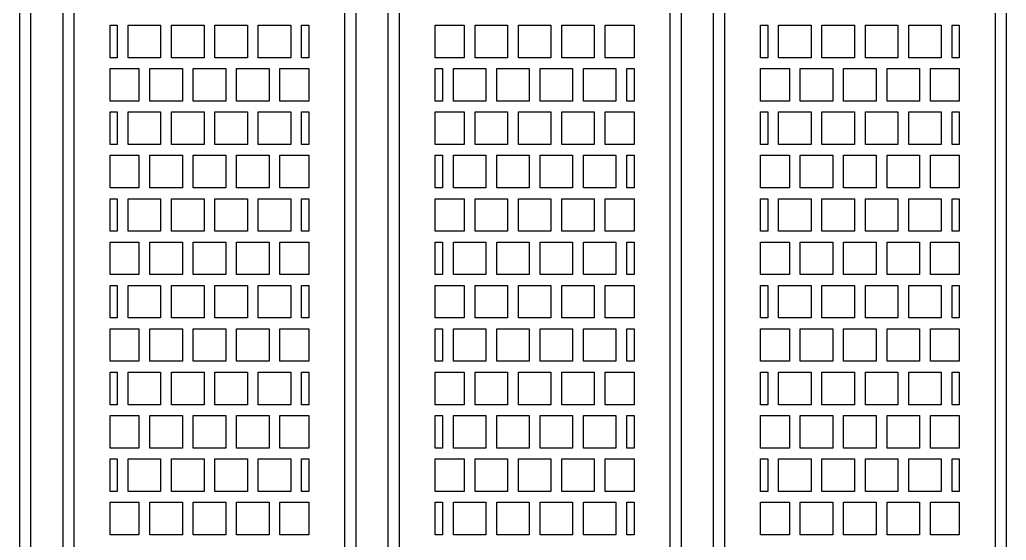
# Model space of a CAD drawing. Header units: metres. Extents: x 32 to 1978, y 32 to 1968.
# Drawn here: x 552.5 to 1007.5, y 990 to 1230 of the extents above; entities that cross this region are included whole.
import ezdxf

# ---------------------------------------------------------------- set-up
doc = ezdxf.new("R2010")
doc.units = ezdxf.units.M

msp = doc.modelspace()

# ---------------------------------------------------------------- linework, layer by layer
for points in [[(702.5, 408), (702.5, 1874.6), (701.61, 1885.4), (699.07, 1895.4), (694.93, 1904.85), (689.29, 1913.48), (682.3, 1921.07), (674.16, 1927.41), (665.09, 1932.32), (655.33, 1935.67), (645.16, 1937.36), (634.84, 1937.36), (624.67, 1935.67), (614.91, 1932.32), (605.84, 1927.41), (597.7, 1921.07), (590.71, 1913.48), (585.07, 1904.85), (580.93, 1895.4), (578.39, 1885.4), (577.5, 1874.6), (577.5, 408)], [(1002.5, 1874.6), (1001.61, 1885.4), (999.07, 1895.4), (994.93, 1904.85), (989.29, 1913.48), (982.3, 1921.07), (974.16, 1927.41), (965.09, 1932.32), (955.33, 1935.67), (945.16, 1937.36), (934.84, 1937.36), (924.67, 1935.67), (914.91, 1932.32), (905.84, 1927.41), (897.7, 1921.07), (890.71, 1913.48), (885.07, 1904.85), (880.93, 1895.4), (878.39, 1885.4), (877.5, 1874.6), (877.5, 408)], [(552.5, 408), (552.5, 1875.12), (552.5, 1875.12)], [(557.5, 1875.07), (557.5, 408)], [(572.5, 408), (572.5, 1874.71)], [(707.5, 1874.71), (707.5, 408.05)], [(722.5, 408.41), (722.5, 1875.07)], [(727.5, 1875.12), (727.5, 408.52)], [(852.5, 408.52), (852.5, 1875.12)], [(857.5, 1875.07), (857.5, 408.41)], [(872.5, 408.05), (872.5, 1874.71)], [(1002.5, 408), (1002.5, 1874.6), (1002.5, 1874.6)], [(1007.5, 1874.71), (1007.5, 408)], [(594.17, 1227.5), (597.5, 1227.5), (597.5, 1212.5), (594.17, 1212.5), (594.17, 1227.5), (594.17, 1227.5)], [(594.17, 1227.5), (597.5, 1227.5), (597.5, 1212.5), (594.17, 1212.5), (594.17, 1227.5), (594.17, 1227.5)], [(602.5, 1212.5), (602.5, 1227.5), (617.5, 1227.5), (617.5, 1212.5), (602.5, 1212.5), (602.5, 1212.5)], [(622.5, 1212.5), (622.5, 1227.5), (637.5, 1227.5), (637.5, 1212.5), (622.5, 1212.5), (622.5, 1212.5)], [(642.5, 1212.5), (642.5, 1227.5), (657.5, 1227.5), (657.5, 1212.5), (642.5, 1212.5), (642.5, 1212.5)], [(662.5, 1212.5), (662.5, 1227.5), (677.5, 1227.5), (677.5, 1212.5), (662.5, 1212.5), (662.5, 1212.5)], [(682.5, 1212.5), (682.5, 1227.5), (685.83, 1227.5), (685.83, 1212.5), (682.5, 1212.5), (682.5, 1212.5)], [(744.17, 1227.5), (757.5, 1227.5), (757.5, 1212.5), (744.17, 1212.5), (744.17, 1227.5), (744.17, 1227.5)], [(762.5, 1212.5), (762.5, 1227.5), (777.5, 1227.5), (777.5, 1212.5), (762.5, 1212.5), (762.5, 1212.5)], [(782.5, 1212.5), (782.5, 1227.5), (797.5, 1227.5), (797.5, 1212.5), (782.5, 1212.5), (782.5, 1212.5)], [(802.5, 1212.5), (802.5, 1227.5), (817.5, 1227.5), (817.5, 1212.5), (802.5, 1212.5), (802.5, 1212.5)], [(822.5, 1212.5), (822.5, 1227.5), (835.83, 1227.5), (835.83, 1212.5), (822.5, 1212.5), (822.5, 1212.5)], [(894.17, 1227.5), (897.5, 1227.5), (897.5, 1212.5), (894.17, 1212.5), (894.17, 1227.5), (894.17, 1227.5)], [(894.17, 1227.5), (897.5, 1227.5), (897.5, 1212.5), (894.17, 1212.5), (894.17, 1227.5), (894.17, 1227.5)], [(902.5, 1212.5), (902.5, 1227.5), (917.5, 1227.5), (917.5, 1212.5), (902.5, 1212.5), (902.5, 1212.5)], [(922.5, 1212.5), (922.5, 1227.5), (937.5, 1227.5), (937.5, 1212.5), (922.5, 1212.5), (922.5, 1212.5)], [(942.5, 1212.5), (942.5, 1227.5), (957.5, 1227.5), (957.5, 1212.5), (942.5, 1212.5), (942.5, 1212.5)], [(962.5, 1212.5), (962.5, 1227.5), (977.5, 1227.5), (977.5, 1212.5), (962.5, 1212.5), (962.5, 1212.5)], [(982.5, 1212.5), (982.5, 1227.5), (985.83, 1227.5), (985.83, 1212.5), (982.5, 1212.5), (982.5, 1212.5)], [(594.17, 1207.5), (607.5, 1207.5), (607.5, 1192.5), (594.17, 1192.5), (594.17, 1207.5), (594.17, 1207.5)], [(612.5, 1192.5), (612.5, 1207.5), (627.5, 1207.5), (627.5, 1192.5), (612.5, 1192.5), (612.5, 1192.5)], [(632.5, 1192.5), (632.5, 1207.5), (647.5, 1207.5), (647.5, 1192.5), (632.5, 1192.5), (632.5, 1192.5)], [(652.5, 1192.5), (652.5, 1207.5), (667.5, 1207.5), (667.5, 1192.5), (652.5, 1192.5), (652.5, 1192.5)], [(672.5, 1192.5), (672.5, 1207.5), (685.83, 1207.5), (685.83, 1192.5), (672.5, 1192.5), (672.5, 1192.5)], [(744.17, 1207.5), (747.5, 1207.5), (747.5, 1192.5), (744.17, 1192.5), (744.17, 1207.5), (744.17, 1207.5)], [(752.5, 1192.5), (752.5, 1207.5), (767.5, 1207.5), (767.5, 1192.5), (752.5, 1192.5), (752.5, 1192.5)], [(772.5, 1192.5), (772.5, 1207.5), (787.5, 1207.5), (787.5, 1192.5), (772.5, 1192.5), (772.5, 1192.5)], [(792.5, 1192.5), (792.5, 1207.5), (807.5, 1207.5), (807.5, 1192.5), (792.5, 1192.5), (792.5, 1192.5)], [(812.5, 1192.5), (812.5, 1207.5), (827.5, 1207.5), (827.5, 1192.5), (812.5, 1192.5), (812.5, 1192.5)], [(832.5, 1192.5), (832.5, 1207.5), (835.83, 1207.5), (835.83, 1192.5), (832.5, 1192.5), (832.5, 1192.5)], [(832.5, 1192.5), (832.5, 1207.5), (835.83, 1207.5), (835.83, 1192.5), (832.5, 1192.5), (832.5, 1192.5)], [(894.17, 1207.5), (907.5, 1207.5), (907.5, 1192.5), (894.17, 1192.5), (894.17, 1207.5), (894.17, 1207.5)], [(912.5, 1192.5), (912.5, 1207.5), (927.5, 1207.5), (927.5, 1192.5), (912.5, 1192.5), (912.5, 1192.5)], [(932.5, 1192.5), (932.5, 1207.5), (947.5, 1207.5), (947.5, 1192.5), (932.5, 1192.5), (932.5, 1192.5)], [(952.5, 1192.5), (952.5, 1207.5), (967.5, 1207.5), (967.5, 1192.5), (952.5, 1192.5), (952.5, 1192.5)], [(972.5, 1192.5), (972.5, 1207.5), (985.83, 1207.5), (985.83, 1192.5), (972.5, 1192.5), (972.5, 1192.5)], [(594.17, 1187.5), (597.5, 1187.5), (597.5, 1172.5), (594.17, 1172.5), (594.17, 1187.5), (594.17, 1187.5)], [(594.17, 1187.5), (597.5, 1187.5), (597.5, 1172.5), (594.17, 1172.5), (594.17, 1187.5), (594.17, 1187.5)], [(602.5, 1172.5), (602.5, 1187.5), (617.5, 1187.5), (617.5, 1172.5), (602.5, 1172.5), (602.5, 1172.5)], [(622.5, 1172.5), (622.5, 1187.5), (637.5, 1187.5), (637.5, 1172.5), (622.5, 1172.5), (622.5, 1172.5)], [(642.5, 1172.5), (642.5, 1187.5), (657.5, 1187.5), (657.5, 1172.5), (642.5, 1172.5), (642.5, 1172.5)], [(662.5, 1172.5), (662.5, 1187.5), (677.5, 1187.5), (677.5, 1172.5), (662.5, 1172.5), (662.5, 1172.5)], [(682.5, 1172.5), (682.5, 1187.5), (685.83, 1187.5), (685.83, 1172.5), (682.5, 1172.5), (682.5, 1172.5)], [(744.17, 1187.5), (757.5, 1187.5), (757.5, 1172.5), (744.17, 1172.5), (744.17, 1187.5), (744.17, 1187.5)], [(762.5, 1172.5), (762.5, 1187.5), (777.5, 1187.5), (777.5, 1172.5), (762.5, 1172.5), (762.5, 1172.5)], [(782.5, 1172.5), (782.5, 1187.5), (797.5, 1187.5), (797.5, 1172.5), (782.5, 1172.5), (782.5, 1172.5)], [(802.5, 1172.5), (802.5, 1187.5), (817.5, 1187.5), (817.5, 1172.5), (802.5, 1172.5), (802.5, 1172.5)], [(822.5, 1172.5), (822.5, 1187.5), (835.83, 1187.5), (835.83, 1172.5), (822.5, 1172.5), (822.5, 1172.5)], [(894.17, 1187.5), (897.5, 1187.5), (897.5, 1172.5), (894.17, 1172.5), (894.17, 1187.5), (894.17, 1187.5)], [(894.17, 1187.5), (897.5, 1187.5), (897.5, 1172.5), (894.17, 1172.5), (894.17, 1187.5), (894.17, 1187.5)], [(902.5, 1172.5), (902.5, 1187.5), (917.5, 1187.5), (917.5, 1172.5), (902.5, 1172.5), (902.5, 1172.5)], [(922.5, 1172.5), (922.5, 1187.5), (937.5, 1187.5), (937.5, 1172.5), (922.5, 1172.5), (922.5, 1172.5)], [(942.5, 1172.5), (942.5, 1187.5), (957.5, 1187.5), (957.5, 1172.5), (942.5, 1172.5), (942.5, 1172.5)], [(962.5, 1172.5), (962.5, 1187.5), (977.5, 1187.5), (977.5, 1172.5), (962.5, 1172.5), (962.5, 1172.5)], [(982.5, 1172.5), (982.5, 1187.5), (985.83, 1187.5), (985.83, 1172.5), (982.5, 1172.5), (982.5, 1172.5)], [(594.17, 1167.5), (607.5, 1167.5), (607.5, 1152.5), (594.17, 1152.5), (594.17, 1167.5), (594.17, 1167.5)], [(612.5, 1152.5), (612.5, 1167.5), (627.5, 1167.5), (627.5, 1152.5), (612.5, 1152.5), (612.5, 1152.5)], [(632.5, 1152.5), (632.5, 1167.5), (647.5, 1167.5), (647.5, 1152.5), (632.5, 1152.5), (632.5, 1152.5)], [(652.5, 1152.5), (652.5, 1167.5), (667.5, 1167.5), (667.5, 1152.5), (652.5, 1152.5), (652.5, 1152.5)], [(672.5, 1152.5), (672.5, 1167.5), (685.83, 1167.5), (685.83, 1152.5), (672.5, 1152.5), (672.5, 1152.5)], [(744.17, 1167.5), (747.5, 1167.5), (747.5, 1152.5), (744.17, 1152.5), (744.17, 1167.5), (744.17, 1167.5)], [(752.5, 1152.5), (752.5, 1167.5), (767.5, 1167.5), (767.5, 1152.5), (752.5, 1152.5), (752.5, 1152.5)], [(772.5, 1152.5), (772.5, 1167.5), (787.5, 1167.5), (787.5, 1152.5), (772.5, 1152.5), (772.5, 1152.5)], [(792.5, 1152.5), (792.5, 1167.5), (807.5, 1167.5), (807.5, 1152.5), (792.5, 1152.5), (792.5, 1152.5)], [(812.5, 1152.5), (812.5, 1167.5), (827.5, 1167.5), (827.5, 1152.5), (812.5, 1152.5), (812.5, 1152.5)], [(832.5, 1152.5), (832.5, 1167.5), (835.83, 1167.5), (835.83, 1152.5), (832.5, 1152.5), (832.5, 1152.5)], [(832.5, 1152.5), (832.5, 1167.5), (835.83, 1167.5), (835.83, 1152.5), (832.5, 1152.5), (832.5, 1152.5)], [(894.17, 1167.5), (907.5, 1167.5), (907.5, 1152.5), (894.17, 1152.5), (894.17, 1167.5), (894.17, 1167.5)], [(912.5, 1152.5), (912.5, 1167.5), (927.5, 1167.5), (927.5, 1152.5), (912.5, 1152.5), (912.5, 1152.5)], [(932.5, 1152.5), (932.5, 1167.5), (947.5, 1167.5), (947.5, 1152.5), (932.5, 1152.5), (932.5, 1152.5)], [(952.5, 1152.5), (952.5, 1167.5), (967.5, 1167.5), (967.5, 1152.5), (952.5, 1152.5), (952.5, 1152.5)], [(972.5, 1152.5), (972.5, 1167.5), (985.83, 1167.5), (985.83, 1152.5), (972.5, 1152.5), (972.5, 1152.5)], [(594.17, 1147.5), (597.5, 1147.5), (597.5, 1132.5), (594.17, 1132.5), (594.17, 1147.5), (594.17, 1147.5)], [(594.17, 1147.5), (597.5, 1147.5), (597.5, 1132.5), (594.17, 1132.5), (594.17, 1147.5), (594.17, 1147.5)], [(602.5, 1132.5), (602.5, 1147.5), (617.5, 1147.5), (617.5, 1132.5), (602.5, 1132.5), (602.5, 1132.5)], [(622.5, 1132.5), (622.5, 1147.5), (637.5, 1147.5), (637.5, 1132.5), (622.5, 1132.5), (622.5, 1132.5)], [(642.5, 1132.5), (642.5, 1147.5), (657.5, 1147.5), (657.5, 1132.5), (642.5, 1132.5), (642.5, 1132.5)], [(662.5, 1132.5), (662.5, 1147.5), (677.5, 1147.5), (677.5, 1132.5), (662.5, 1132.5), (662.5, 1132.5)], [(682.5, 1132.5), (682.5, 1147.5), (685.83, 1147.5), (685.83, 1132.5), (682.5, 1132.5), (682.5, 1132.5)], [(744.17, 1147.5), (757.5, 1147.5), (757.5, 1132.5), (744.17, 1132.5), (744.17, 1147.5), (744.17, 1147.5)], [(762.5, 1132.5), (762.5, 1147.5), (777.5, 1147.5), (777.5, 1132.5), (762.5, 1132.5), (762.5, 1132.5)], [(782.5, 1132.5), (782.5, 1147.5), (797.5, 1147.5), (797.5, 1132.5), (782.5, 1132.5), (782.5, 1132.5)], [(802.5, 1132.5), (802.5, 1147.5), (817.5, 1147.5), (817.5, 1132.5), (802.5, 1132.5), (802.5, 1132.5)], [(822.5, 1132.5), (822.5, 1147.5), (835.83, 1147.5), (835.83, 1132.5), (822.5, 1132.5), (822.5, 1132.5)], [(894.17, 1147.5), (897.5, 1147.5), (897.5, 1132.5), (894.17, 1132.5), (894.17, 1147.5), (894.17, 1147.5)], [(894.17, 1147.5), (897.5, 1147.5), (897.5, 1132.5), (894.17, 1132.5), (894.17, 1147.5), (894.17, 1147.5)], [(902.5, 1132.5), (902.5, 1147.5), (917.5, 1147.5), (917.5, 1132.5), (902.5, 1132.5), (902.5, 1132.5)], [(922.5, 1132.5), (922.5, 1147.5), (937.5, 1147.5), (937.5, 1132.5), (922.5, 1132.5), (922.5, 1132.5)], [(942.5, 1132.5), (942.5, 1147.5), (957.5, 1147.5), (957.5, 1132.5), (942.5, 1132.5), (942.5, 1132.5)], [(962.5, 1132.5), (962.5, 1147.5), (977.5, 1147.5), (977.5, 1132.5), (962.5, 1132.5), (962.5, 1132.5)], [(982.5, 1132.5), (982.5, 1147.5), (985.83, 1147.5), (985.83, 1132.5), (982.5, 1132.5), (982.5, 1132.5)], [(594.17, 1127.5), (607.5, 1127.5), (607.5, 1112.5), (594.17, 1112.5), (594.17, 1127.5), (594.17, 1127.5)], [(612.5, 1112.5), (612.5, 1127.5), (627.5, 1127.5), (627.5, 1112.5), (612.5, 1112.5), (612.5, 1112.5)], [(632.5, 1112.5), (632.5, 1127.5), (647.5, 1127.5), (647.5, 1112.5), (632.5, 1112.5), (632.5, 1112.5)], [(652.5, 1112.5), (652.5, 1127.5), (667.5, 1127.5), (667.5, 1112.5), (652.5, 1112.5), (652.5, 1112.5)], [(672.5, 1112.5), (672.5, 1127.5), (685.83, 1127.5), (685.83, 1112.5), (672.5, 1112.5), (672.5, 1112.5)], [(744.17, 1127.5), (747.5, 1127.5), (747.5, 1112.5), (744.17, 1112.5), (744.17, 1127.5), (744.17, 1127.5)], [(752.5, 1112.5), (752.5, 1127.5), (767.5, 1127.5), (767.5, 1112.5), (752.5, 1112.5), (752.5, 1112.5)], [(772.5, 1112.5), (772.5, 1127.5), (787.5, 1127.5), (787.5, 1112.5), (772.5, 1112.5), (772.5, 1112.5)], [(792.5, 1112.5), (792.5, 1127.5), (807.5, 1127.5), (807.5, 1112.5), (792.5, 1112.5), (792.5, 1112.5)], [(812.5, 1112.5), (812.5, 1127.5), (827.5, 1127.5), (827.5, 1112.5), (812.5, 1112.5), (812.5, 1112.5)], [(832.5, 1112.5), (832.5, 1127.5), (835.83, 1127.5), (835.83, 1112.5), (832.5, 1112.5), (832.5, 1112.5)], [(832.5, 1112.5), (832.5, 1127.5), (835.83, 1127.5), (835.83, 1112.5), (832.5, 1112.5), (832.5, 1112.5)], [(894.17, 1127.5), (907.5, 1127.5), (907.5, 1112.5), (894.17, 1112.5), (894.17, 1127.5), (894.17, 1127.5)], [(912.5, 1112.5), (912.5, 1127.5), (927.5, 1127.5), (927.5, 1112.5), (912.5, 1112.5), (912.5, 1112.5)], [(932.5, 1112.5), (932.5, 1127.5), (947.5, 1127.5), (947.5, 1112.5), (932.5, 1112.5), (932.5, 1112.5)], [(952.5, 1112.5), (952.5, 1127.5), (967.5, 1127.5), (967.5, 1112.5), (952.5, 1112.5), (952.5, 1112.5)], [(972.5, 1112.5), (972.5, 1127.5), (985.83, 1127.5), (985.83, 1112.5), (972.5, 1112.5), (972.5, 1112.5)], [(594.17, 1107.5), (597.5, 1107.5), (597.5, 1092.5), (594.17, 1092.5), (594.17, 1107.5), (594.17, 1107.5)], [(594.17, 1107.5), (597.5, 1107.5), (597.5, 1092.5), (594.17, 1092.5), (594.17, 1107.5), (594.17, 1107.5)], [(602.5, 1092.5), (602.5, 1107.5), (617.5, 1107.5), (617.5, 1092.5), (602.5, 1092.5), (602.5, 1092.5)], [(622.5, 1092.5), (622.5, 1107.5), (637.5, 1107.5), (637.5, 1092.5), (622.5, 1092.5), (622.5, 1092.5)], [(642.5, 1092.5), (642.5, 1107.5), (657.5, 1107.5), (657.5, 1092.5), (642.5, 1092.5), (642.5, 1092.5)], [(662.5, 1092.5), (662.5, 1107.5), (677.5, 1107.5), (677.5, 1092.5), (662.5, 1092.5), (662.5, 1092.5)], [(682.5, 1092.5), (682.5, 1107.5), (685.83, 1107.5), (685.83, 1092.5), (682.5, 1092.5), (682.5, 1092.5)], [(744.17, 1107.5), (757.5, 1107.5), (757.5, 1092.5), (744.17, 1092.5), (744.17, 1107.5), (744.17, 1107.5)], [(762.5, 1092.5), (762.5, 1107.5), (777.5, 1107.5), (777.5, 1092.5), (762.5, 1092.5), (762.5, 1092.5)], [(782.5, 1092.5), (782.5, 1107.5), (797.5, 1107.5), (797.5, 1092.5), (782.5, 1092.5), (782.5, 1092.5)], [(802.5, 1092.5), (802.5, 1107.5), (817.5, 1107.5), (817.5, 1092.5), (802.5, 1092.5), (802.5, 1092.5)], [(822.5, 1092.5), (822.5, 1107.5), (835.83, 1107.5), (835.83, 1092.5), (822.5, 1092.5), (822.5, 1092.5)], [(894.17, 1107.5), (897.5, 1107.5), (897.5, 1092.5), (894.17, 1092.5), (894.17, 1107.5), (894.17, 1107.5)], [(894.17, 1107.5), (897.5, 1107.5), (897.5, 1092.5), (894.17, 1092.5), (894.17, 1107.5), (894.17, 1107.5)], [(902.5, 1092.5), (902.5, 1107.5), (917.5, 1107.5), (917.5, 1092.5), (902.5, 1092.5), (902.5, 1092.5)], [(922.5, 1092.5), (922.5, 1107.5), (937.5, 1107.5), (937.5, 1092.5), (922.5, 1092.5), (922.5, 1092.5)], [(942.5, 1092.5), (942.5, 1107.5), (957.5, 1107.5), (957.5, 1092.5), (942.5, 1092.5), (942.5, 1092.5)], [(962.5, 1092.5), (962.5, 1107.5), (977.5, 1107.5), (977.5, 1092.5), (962.5, 1092.5), (962.5, 1092.5)], [(982.5, 1092.5), (982.5, 1107.5), (985.83, 1107.5), (985.83, 1092.5), (982.5, 1092.5), (982.5, 1092.5)], [(594.17, 1087.5), (607.5, 1087.5), (607.5, 1072.5), (594.17, 1072.5), (594.17, 1087.5), (594.17, 1087.5)], [(612.5, 1072.5), (612.5, 1087.5), (627.5, 1087.5), (627.5, 1072.5), (612.5, 1072.5), (612.5, 1072.5)], [(632.5, 1072.5), (632.5, 1087.5), (647.5, 1087.5), (647.5, 1072.5), (632.5, 1072.5), (632.5, 1072.5)], [(652.5, 1072.5), (652.5, 1087.5), (667.5, 1087.5), (667.5, 1072.5), (652.5, 1072.5), (652.5, 1072.5)], [(672.5, 1072.5), (672.5, 1087.5), (685.83, 1087.5), (685.83, 1072.5), (672.5, 1072.5), (672.5, 1072.5)], [(744.17, 1087.5), (747.5, 1087.5), (747.5, 1072.5), (744.17, 1072.5), (744.17, 1087.5), (744.17, 1087.5)], [(752.5, 1072.5), (752.5, 1087.5), (767.5, 1087.5), (767.5, 1072.5), (752.5, 1072.5), (752.5, 1072.5)], [(772.5, 1072.5), (772.5, 1087.5), (787.5, 1087.5), (787.5, 1072.5), (772.5, 1072.5), (772.5, 1072.5)], [(792.5, 1072.5), (792.5, 1087.5), (807.5, 1087.5), (807.5, 1072.5), (792.5, 1072.5), (792.5, 1072.5)], [(812.5, 1072.5), (812.5, 1087.5), (827.5, 1087.5), (827.5, 1072.5), (812.5, 1072.5), (812.5, 1072.5)], [(832.5, 1072.5), (832.5, 1087.5), (835.83, 1087.5), (835.83, 1072.5), (832.5, 1072.5), (832.5, 1072.5)], [(832.5, 1072.5), (832.5, 1087.5), (835.83, 1087.5), (835.83, 1072.5), (832.5, 1072.5), (832.5, 1072.5)], [(894.17, 1087.5), (907.5, 1087.5), (907.5, 1072.5), (894.17, 1072.5), (894.17, 1087.5), (894.17, 1087.5)], [(912.5, 1072.5), (912.5, 1087.5), (927.5, 1087.5), (927.5, 1072.5), (912.5, 1072.5), (912.5, 1072.5)], [(932.5, 1072.5), (932.5, 1087.5), (947.5, 1087.5), (947.5, 1072.5), (932.5, 1072.5), (932.5, 1072.5)], [(952.5, 1072.5), (952.5, 1087.5), (967.5, 1087.5), (967.5, 1072.5), (952.5, 1072.5), (952.5, 1072.5)], [(972.5, 1072.5), (972.5, 1087.5), (985.83, 1087.5), (985.83, 1072.5), (972.5, 1072.5), (972.5, 1072.5)], [(594.17, 1067.5), (597.5, 1067.5), (597.5, 1052.5), (594.17, 1052.5), (594.17, 1067.5), (594.17, 1067.5)], [(594.17, 1067.5), (597.5, 1067.5), (597.5, 1052.5), (594.17, 1052.5), (594.17, 1067.5), (594.17, 1067.5)], [(602.5, 1052.5), (602.5, 1067.5), (617.5, 1067.5), (617.5, 1052.5), (602.5, 1052.5), (602.5, 1052.5)], [(622.5, 1052.5), (622.5, 1067.5), (637.5, 1067.5), (637.5, 1052.5), (622.5, 1052.5), (622.5, 1052.5)], [(642.5, 1052.5), (642.5, 1067.5), (657.5, 1067.5), (657.5, 1052.5), (642.5, 1052.5), (642.5, 1052.5)], [(662.5, 1052.5), (662.5, 1067.5), (677.5, 1067.5), (677.5, 1052.5), (662.5, 1052.5), (662.5, 1052.5)], [(682.5, 1052.5), (682.5, 1067.5), (685.83, 1067.5), (685.83, 1052.5), (682.5, 1052.5), (682.5, 1052.5)], [(744.17, 1067.5), (757.5, 1067.5), (757.5, 1052.5), (744.17, 1052.5), (744.17, 1067.5), (744.17, 1067.5)], [(762.5, 1052.5), (762.5, 1067.5), (777.5, 1067.5), (777.5, 1052.5), (762.5, 1052.5), (762.5, 1052.5)], [(782.5, 1052.5), (782.5, 1067.5), (797.5, 1067.5), (797.5, 1052.5), (782.5, 1052.5), (782.5, 1052.5)], [(802.5, 1052.5), (802.5, 1067.5), (817.5, 1067.5), (817.5, 1052.5), (802.5, 1052.5), (802.5, 1052.5)], [(822.5, 1052.5), (822.5, 1067.5), (835.83, 1067.5), (835.83, 1052.5), (822.5, 1052.5), (822.5, 1052.5)], [(894.17, 1067.5), (897.5, 1067.5), (897.5, 1052.5), (894.17, 1052.5), (894.17, 1067.5), (894.17, 1067.5)], [(894.17, 1067.5), (897.5, 1067.5), (897.5, 1052.5), (894.17, 1052.5), (894.17, 1067.5), (894.17, 1067.5)], [(902.5, 1052.5), (902.5, 1067.5), (917.5, 1067.5), (917.5, 1052.5), (902.5, 1052.5), (902.5, 1052.5)], [(922.5, 1052.5), (922.5, 1067.5), (937.5, 1067.5), (937.5, 1052.5), (922.5, 1052.5), (922.5, 1052.5)], [(942.5, 1052.5), (942.5, 1067.5), (957.5, 1067.5), (957.5, 1052.5), (942.5, 1052.5), (942.5, 1052.5)], [(962.5, 1052.5), (962.5, 1067.5), (977.5, 1067.5), (977.5, 1052.5), (962.5, 1052.5), (962.5, 1052.5)], [(982.5, 1052.5), (982.5, 1067.5), (985.83, 1067.5), (985.83, 1052.5), (982.5, 1052.5), (982.5, 1052.5)], [(594.17, 1047.5), (607.5, 1047.5), (607.5, 1032.5), (594.17, 1032.5), (594.17, 1047.5), (594.17, 1047.5)], [(612.5, 1032.5), (612.5, 1047.5), (627.5, 1047.5), (627.5, 1032.5), (612.5, 1032.5), (612.5, 1032.5)], [(632.5, 1032.5), (632.5, 1047.5), (647.5, 1047.5), (647.5, 1032.5), (632.5, 1032.5), (632.5, 1032.5)], [(652.5, 1032.5), (652.5, 1047.5), (667.5, 1047.5), (667.5, 1032.5), (652.5, 1032.5), (652.5, 1032.5)], [(672.5, 1032.5), (672.5, 1047.5), (685.83, 1047.5), (685.83, 1032.5), (672.5, 1032.5), (672.5, 1032.5)], [(744.17, 1047.5), (747.5, 1047.5), (747.5, 1032.5), (744.17, 1032.5), (744.17, 1047.5), (744.17, 1047.5)], [(752.5, 1032.5), (752.5, 1047.5), (767.5, 1047.5), (767.5, 1032.5), (752.5, 1032.5), (752.5, 1032.5)], [(772.5, 1032.5), (772.5, 1047.5), (787.5, 1047.5), (787.5, 1032.5), (772.5, 1032.5), (772.5, 1032.5)], [(792.5, 1032.5), (792.5, 1047.5), (807.5, 1047.5), (807.5, 1032.5), (792.5, 1032.5), (792.5, 1032.5)], [(812.5, 1032.5), (812.5, 1047.5), (827.5, 1047.5), (827.5, 1032.5), (812.5, 1032.5), (812.5, 1032.5)], [(832.5, 1032.5), (832.5, 1047.5), (835.83, 1047.5), (835.83, 1032.5), (832.5, 1032.5), (832.5, 1032.5)], [(832.5, 1032.5), (832.5, 1047.5), (835.83, 1047.5), (835.83, 1032.5), (832.5, 1032.5), (832.5, 1032.5)], [(894.17, 1047.5), (907.5, 1047.5), (907.5, 1032.5), (894.17, 1032.5), (894.17, 1047.5), (894.17, 1047.5)], [(912.5, 1032.5), (912.5, 1047.5), (927.5, 1047.5), (927.5, 1032.5), (912.5, 1032.5), (912.5, 1032.5)], [(932.5, 1032.5), (932.5, 1047.5), (947.5, 1047.5), (947.5, 1032.5), (932.5, 1032.5), (932.5, 1032.5)], [(952.5, 1032.5), (952.5, 1047.5), (967.5, 1047.5), (967.5, 1032.5), (952.5, 1032.5), (952.5, 1032.5)], [(972.5, 1032.5), (972.5, 1047.5), (985.83, 1047.5), (985.83, 1032.5), (972.5, 1032.5), (972.5, 1032.5)], [(594.17, 1027.5), (597.5, 1027.5), (597.5, 1012.5), (594.17, 1012.5), (594.17, 1027.5), (594.17, 1027.5)], [(594.17, 1027.5), (597.5, 1027.5), (597.5, 1012.5), (594.17, 1012.5), (594.17, 1027.5), (594.17, 1027.5)], [(602.5, 1012.5), (602.5, 1027.5), (617.5, 1027.5), (617.5, 1012.5), (602.5, 1012.5), (602.5, 1012.5)], [(622.5, 1012.5), (622.5, 1027.5), (637.5, 1027.5), (637.5, 1012.5), (622.5, 1012.5), (622.5, 1012.5)], [(642.5, 1012.5), (642.5, 1027.5), (657.5, 1027.5), (657.5, 1012.5), (642.5, 1012.5), (642.5, 1012.5)], [(662.5, 1012.5), (662.5, 1027.5), (677.5, 1027.5), (677.5, 1012.5), (662.5, 1012.5), (662.5, 1012.5)], [(682.5, 1012.5), (682.5, 1027.5), (685.83, 1027.5), (685.83, 1012.5), (682.5, 1012.5), (682.5, 1012.5)], [(744.17, 1027.5), (757.5, 1027.5), (757.5, 1012.5), (744.17, 1012.5), (744.17, 1027.5), (744.17, 1027.5)], [(762.5, 1012.5), (762.5, 1027.5), (777.5, 1027.5), (777.5, 1012.5), (762.5, 1012.5), (762.5, 1012.5)], [(782.5, 1012.5), (782.5, 1027.5), (797.5, 1027.5), (797.5, 1012.5), (782.5, 1012.5), (782.5, 1012.5)], [(802.5, 1012.5), (802.5, 1027.5), (817.5, 1027.5), (817.5, 1012.5), (802.5, 1012.5), (802.5, 1012.5)], [(822.5, 1012.5), (822.5, 1027.5), (835.83, 1027.5), (835.83, 1012.5), (822.5, 1012.5), (822.5, 1012.5)], [(894.17, 1027.5), (897.5, 1027.5), (897.5, 1012.5), (894.17, 1012.5), (894.17, 1027.5), (894.17, 1027.5)], [(894.17, 1027.5), (897.5, 1027.5), (897.5, 1012.5), (894.17, 1012.5), (894.17, 1027.5), (894.17, 1027.5)], [(902.5, 1012.5), (902.5, 1027.5), (917.5, 1027.5), (917.5, 1012.5), (902.5, 1012.5), (902.5, 1012.5)], [(922.5, 1012.5), (922.5, 1027.5), (937.5, 1027.5), (937.5, 1012.5), (922.5, 1012.5), (922.5, 1012.5)], [(942.5, 1012.5), (942.5, 1027.5), (957.5, 1027.5), (957.5, 1012.5), (942.5, 1012.5), (942.5, 1012.5)], [(962.5, 1012.5), (962.5, 1027.5), (977.5, 1027.5), (977.5, 1012.5), (962.5, 1012.5), (962.5, 1012.5)], [(982.5, 1012.5), (982.5, 1027.5), (985.83, 1027.5), (985.83, 1012.5), (982.5, 1012.5), (982.5, 1012.5)], [(594.17, 1007.5), (607.5, 1007.5), (607.5, 992.5), (594.17, 992.5), (594.17, 1007.5), (594.17, 1007.5)], [(612.5, 992.5), (612.5, 1007.5), (627.5, 1007.5), (627.5, 992.5), (612.5, 992.5), (612.5, 992.5)], [(632.5, 992.5), (632.5, 1007.5), (647.5, 1007.5), (647.5, 992.5), (632.5, 992.5), (632.5, 992.5)], [(652.5, 992.5), (652.5, 1007.5), (667.5, 1007.5), (667.5, 992.5), (652.5, 992.5), (652.5, 992.5)], [(672.5, 992.5), (672.5, 1007.5), (685.83, 1007.5), (685.83, 992.5), (672.5, 992.5), (672.5, 992.5)], [(744.17, 1007.5), (747.5, 1007.5), (747.5, 992.5), (744.17, 992.5), (744.17, 1007.5), (744.17, 1007.5)], [(752.5, 992.5), (752.5, 1007.5), (767.5, 1007.5), (767.5, 992.5), (752.5, 992.5), (752.5, 992.5)], [(772.5, 992.5), (772.5, 1007.5), (787.5, 1007.5), (787.5, 992.5), (772.5, 992.5), (772.5, 992.5)], [(792.5, 992.5), (792.5, 1007.5), (807.5, 1007.5), (807.5, 992.5), (792.5, 992.5), (792.5, 992.5)], [(812.5, 992.5), (812.5, 1007.5), (827.5, 1007.5), (827.5, 992.5), (812.5, 992.5), (812.5, 992.5)], [(832.5, 992.5), (832.5, 1007.5), (835.83, 1007.5), (835.83, 992.5), (832.5, 992.5), (832.5, 992.5)], [(832.5, 992.5), (832.5, 1007.5), (835.83, 1007.5), (835.83, 992.5), (832.5, 992.5), (832.5, 992.5)], [(894.17, 1007.5), (907.5, 1007.5), (907.5, 992.5), (894.17, 992.5), (894.17, 1007.5), (894.17, 1007.5)], [(912.5, 992.5), (912.5, 1007.5), (927.5, 1007.5), (927.5, 992.5), (912.5, 992.5), (912.5, 992.5)], [(932.5, 992.5), (932.5, 1007.5), (947.5, 1007.5), (947.5, 992.5), (932.5, 992.5), (932.5, 992.5)], [(952.5, 992.5), (952.5, 1007.5), (967.5, 1007.5), (967.5, 992.5), (952.5, 992.5), (952.5, 992.5)], [(972.5, 992.5), (972.5, 1007.5), (985.83, 1007.5), (985.83, 992.5), (972.5, 992.5), (972.5, 992.5)]]:
    msp.add_lwpolyline(points)

doc.saveas('drawing.dxf')
